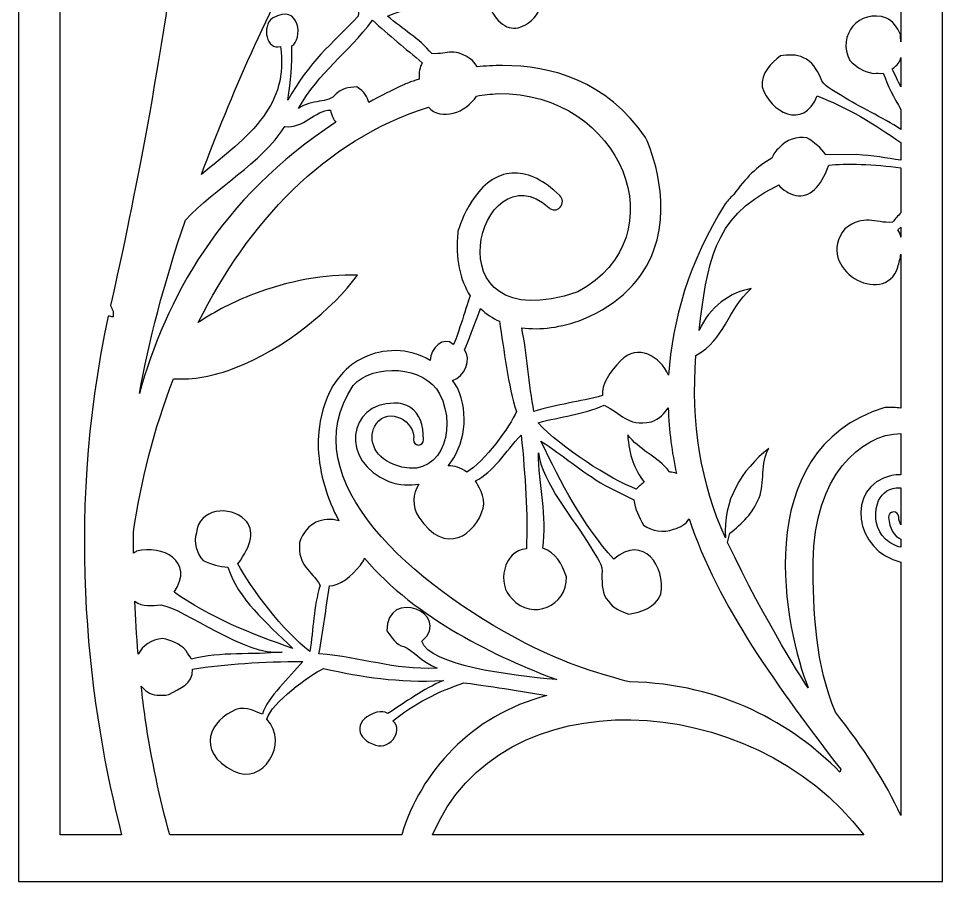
# Model space of a CAD drawing. Header units: centimetres. Extents: x -14.9 to -8.7, y -9 to 9.
# Drawn here: x -14.86 to -8.7, y -9 to -3.24 of the extents above; entities that cross this region are included whole.
import ezdxf

# ---------------------------------------------------------------- set-up
doc = ezdxf.new("R2010")
doc.units = ezdxf.units.CM
doc.header["$MEASUREMENT"] = 0
doc.layers.add('layer 1', color=7, linetype='Continuous')

msp = doc.modelspace()

# ---------------------------------------------------------------- linework, layer by layer
at = {"layer": 'layer 1', "color": 250}
for points, knots in [([(-14.86234, 9.00077), (-14.86234, 9.00077), (-8.70229, 9.00077), (-8.70229, 9.00077), (-8.70229, 9.00077), (-8.70229, 9.00077), (-8.70229, -9.00019), (-8.70229, -9.00019), (-8.70229, -9.00019), (-8.70229, -9.00019), (-14.86234, -9.00019), (-14.86234, -9.00019), (-14.86234, -9.00019), (-14.86234, -9.00019), (-14.86234, 9.00077), (-14.86234, 9.00077)], [0, 0, 0, 0, 0.2, 0.2, 0.2, 0.2, 0.4, 0.4, 0.4, 0.4, 0.6, 0.6, 0.6, 0.6, 1, 1, 1, 1]), ([(-14.58512, 0.37805), (-14.58512, 0.37805), (-14.58512, -0.13566), (-14.58512, -0.13566), (-14.58512, -0.13566), (-14.55514, -0.17121), (-14.52983, -0.21082), (-14.50922, -0.25442), (-14.50922, -0.25442), (-14.37147, -0.53812), (-14.49065, -0.88523), (-14.49599, -0.89716), (-14.49599, -0.89716), (-14.51921, -0.97713), (-14.5493, -1.04769), (-14.58512, -1.1095), (-14.58512, -1.1095), (-14.58512, -1.1095), (-14.58512, -8.68841), (-14.58512, -8.68841), (-14.58512, -8.68841), (-14.58512, -8.68841), (-14.17469, -8.68841), (-14.17469, -8.68841), (-14.17469, -8.68841), (-14.38161, -7.88279), (-14.56664, -6.62771), (-14.26362, -5.22921), (-14.26362, -5.22921), (-14.25281, -5.23121), (-14.24204, -5.23309), (-14.23098, -5.23468), (-14.23098, -5.23468), (-14.23098, -5.23468), (-14.23098, -5.19757), (-14.23098, -5.19757), (-14.23098, -5.19757), (-14.23699, -5.18479), (-14.24263, -5.1721), (-14.2481, -5.15933), (-14.2481, -5.15933), (-14.1414, -4.67717), (-13.93439, -3.71588), (-13.798, -2.63536), (-13.798, -2.63536), (-13.88423, -2.5849), (-13.96129, -2.50892), (-14.02798, -2.41889), (-14.02798, -2.41889), (-14.1987, -2.1884), (-14.30144, -1.86554), (-14.31589, -1.64449), (-14.31589, -1.64449), (-14.16764, -1.73177), (-14.01877, -1.86857), (-13.89858, -2.03083), (-13.89858, -2.03083), (-13.8438, -2.1048), (-13.79496, -2.18403), (-13.75483, -2.2662), (-13.75483, -2.2662), (-13.72041, -1.94534), (-13.6936, -1.6178), (-13.6786, -1.29244), (-13.6786, -1.29244), (-13.64534, -0.57081), (-14.06969, 0.04903), (-14.58512, 0.37805)], [0, 0, 0, 0, 0.0555556, 0.0555556, 0.0555556, 0.0555556, 0.1111111, 0.1111111, 0.1111111, 0.1111111, 0.1666667, 0.1666667, 0.1666667, 0.1666667, 0.2222222, 0.2222222, 0.2222222, 0.2222222, 0.2777778, 0.2777778, 0.2777778, 0.2777778, 0.3333333, 0.3333333, 0.3333333, 0.3333333, 0.3888889, 0.3888889, 0.3888889, 0.3888889, 0.4444444, 0.4444444, 0.4444444, 0.4444444, 0.5, 0.5, 0.5, 0.5, 0.5555556, 0.5555556, 0.5555556, 0.5555556, 0.6111111, 0.6111111, 0.6111111, 0.6111111, 0.6666667, 0.6666667, 0.6666667, 0.6666667, 0.7222222, 0.7222222, 0.7222222, 0.7222222, 0.7777778, 0.7777778, 0.7777778, 0.7777778, 0.8333333, 0.8333333, 0.8333333, 0.8333333, 0.8888889, 0.8888889, 0.8888889, 0.8888889, 1, 1, 1, 1]), ([(-10.52793, -5.62374), (-10.50509, -5.25619), (-10.39241, -4.86807), (-10.15108, -4.4819), (-10.15108, -4.4819), (-10.14346, -4.46916), (-10.11882, -4.44114), (-10.09419, -4.41899), (-10.09419, -4.41899), (-10.01756, -4.31232), (-9.93711, -4.22809), (-9.84006, -4.17742), (-9.84006, -4.17742), (-9.83124, -4.15099), (-9.81445, -4.12622), (-9.788, -4.10542), (-9.788, -4.10542), (-9.74448, -4.05228), (-9.67141, -4.0294), (-9.60641, -4.0408), (-9.60641, -4.0408), (-9.55512, -4.07173), (-9.51316, -4.1075), (-9.4795, -4.15464), (-9.4795, -4.15464), (-9.4795, -4.15464), (-9.27461, -4.1529), (-9.27461, -4.1529), (-9.27461, -4.1529), (-9.16859, -4.15944), (-9.07368, -4.17525), (-8.97951, -4.19053), (-8.97951, -4.19053), (-8.97951, -4.19053), (-8.97951, -4.07295), (-8.97951, -4.07295), (-8.97951, -4.07295), (-9.15488, -3.94898), (-9.33923, -3.83671), (-9.53734, -3.76093), (-9.53734, -3.76093), (-9.63221, -3.99385), (-9.85158, -3.86827), (-9.90418, -3.70128), (-9.90418, -3.70128), (-9.91259, -3.60579), (-9.8453, -3.54201), (-9.78221, -3.49433), (-9.78221, -3.49433), (-9.73461, -3.48995), (-9.67626, -3.47967), (-9.62889, -3.5079), (-9.62889, -3.5079), (-9.5703, -3.52776), (-9.54346, -3.58597), (-9.51495, -3.63936), (-9.51495, -3.63936), (-9.49588, -3.69931), (-9.43907, -3.71951), (-9.36967, -3.76329), (-9.36967, -3.76329), (-9.25784, -3.83383), (-9.10456, -3.90332), (-8.97951, -3.98527), (-8.97951, -3.98527), (-8.97951, -3.98527), (-8.97951, -3.85201), (-8.97951, -3.85201), (-8.97951, -3.85201), (-9.02622, -3.77474), (-9.06874, -3.69549), (-9.09695, -3.60953), (-9.09695, -3.60953), (-9.12817, -3.61431), (-9.13326, -3.60651), (-9.16404, -3.61143), (-9.16404, -3.61143), (-9.2374, -3.60062), (-9.27552, -3.56536), (-9.32008, -3.52484), (-9.32008, -3.52484), (-9.40974, -3.35849), (-9.25591, -3.17621), (-9.07674, -3.24235), (-9.07674, -3.24235), (-9.03495, -3.26125), (-9.0041, -3.30361), (-8.98245, -3.35208), (-8.98245, -3.35208), (-8.98229, -3.36912), (-8.98098, -3.38561), (-8.97951, -3.40153), (-8.97951, -3.40153), (-8.97951, -3.40153), (-8.97951, -3.06437), (-8.97951, -3.06437), (-8.97951, -3.06437), (-9.49358, -3.06812), (-10.02391, -3.10009), (-10.54902, -2.95942), (-10.54902, -2.95942), (-10.64328, -3.14559), (-11.14939, -3.01422), (-11.29633, -2.93191), (-11.29633, -2.93191), (-11.19109, -2.92657), (-11.09403, -2.85313), (-10.98515, -2.84478), (-10.98515, -2.84478), (-10.94074, -2.84174), (-10.89796, -2.84551), (-10.85526, -2.84925), (-10.85526, -2.84925), (-10.98593, -2.82317), (-11.15938, -2.73548), (-11.33509, -2.60902), (-11.33509, -2.60902), (-11.33515, -2.61063), (-11.33522, -2.61226), (-11.33532, -2.61389), (-11.33532, -2.61389), (-11.38105, -2.77374), (-11.62184, -2.94311), (-11.71778, -2.72439), (-11.71778, -2.72439), (-11.9747, -2.83057), (-12.12469, -2.9441), (-12.34191, -3.11937), (-12.34191, -3.11937), (-12.18536, -3.0994), (-12.09111, -3.07351), (-11.9216, -3.05851), (-11.9216, -3.05851), (-11.9216, -3.05851), (-11.72706, -3.055), (-11.72706, -3.055), (-11.72706, -3.055), (-11.69628, -3.0094), (-11.65735, -2.97437), (-11.60945, -2.94373), (-11.60945, -2.94373), (-11.54802, -2.93126), (-11.47808, -2.95114), (-11.43542, -3.00048), (-11.43542, -3.00048), (-11.31237, -3.09212), (-11.39714, -3.27611), (-11.53045, -3.30647), (-11.53045, -3.30647), (-11.61561, -3.32576), (-11.68994, -3.25821), (-11.74337, -3.1204), (-11.74337, -3.1204), (-11.90892, -3.10692), (-12.21258, -3.1524), (-12.40187, -3.22855), (-12.40187, -3.22855), (-12.29321, -3.32332), (-12.19866, -3.37229), (-12.10637, -3.4795), (-12.10637, -3.4795), (-11.99015, -3.48432), (-11.96083, -3.43379), (-11.83513, -3.52522), (-11.83513, -3.52522), (-11.82319, -3.53938), (-11.81348, -3.55357), (-11.80562, -3.56773), (-11.80562, -3.56773), (-11.7512, -3.56208), (-11.69405, -3.5587), (-11.63515, -3.5587), (-11.63515, -3.5587), (-11.31404, -3.5587), (-10.94148, -3.65908), (-10.68189, -4.03929), (-10.68189, -4.03929), (-10.67401, -4.05528), (-10.4977, -4.43156), (-10.62626, -4.78806), (-10.62626, -4.78806), (-10.70047, -4.99221), (-10.85691, -5.14727), (-11.09804, -5.25062), (-11.09804, -5.25062), (-11.24387, -5.30657), (-11.38456, -5.32492), (-11.50774, -5.30713), (-11.50774, -5.30713), (-11.47228, -5.4717), (-11.45947, -5.69093), (-11.42618, -5.8654), (-11.42618, -5.8654), (-11.26921, -5.81701), (-11.1252, -5.8015), (-10.96915, -5.75973), (-10.96915, -5.75973), (-10.97795, -5.68846), (-10.91733, -5.59629), (-10.84846, -5.52712), (-10.84846, -5.52712), (-10.73282, -5.41112), (-10.58629, -5.49708), (-10.52793, -5.62374)], [0, 0, 0, 0, 0.0192308, 0.0192308, 0.0192308, 0.0192308, 0.0384615, 0.0384615, 0.0384615, 0.0384615, 0.0576923, 0.0576923, 0.0576923, 0.0576923, 0.0769231, 0.0769231, 0.0769231, 0.0769231, 0.0961538, 0.0961538, 0.0961538, 0.0961538, 0.1153846, 0.1153846, 0.1153846, 0.1153846, 0.1346154, 0.1346154, 0.1346154, 0.1346154, 0.1538462, 0.1538462, 0.1538462, 0.1538462, 0.1730769, 0.1730769, 0.1730769, 0.1730769, 0.1923077, 0.1923077, 0.1923077, 0.1923077, 0.2115385, 0.2115385, 0.2115385, 0.2115385, 0.2307692, 0.2307692, 0.2307692, 0.2307692, 0.25, 0.25, 0.25, 0.25, 0.2692308, 0.2692308, 0.2692308, 0.2692308, 0.2884615, 0.2884615, 0.2884615, 0.2884615, 0.3076923, 0.3076923, 0.3076923, 0.3076923, 0.3269231, 0.3269231, 0.3269231, 0.3269231, 0.3461538, 0.3461538, 0.3461538, 0.3461538, 0.3653846, 0.3653846, 0.3653846, 0.3653846, 0.3846154, 0.3846154, 0.3846154, 0.3846154, 0.4038462, 0.4038462, 0.4038462, 0.4038462, 0.4230769, 0.4230769, 0.4230769, 0.4230769, 0.4423077, 0.4423077, 0.4423077, 0.4423077, 0.4615385, 0.4615385, 0.4615385, 0.4615385, 0.4807692, 0.4807692, 0.4807692, 0.4807692, 0.5, 0.5, 0.5, 0.5, 0.5192308, 0.5192308, 0.5192308, 0.5192308, 0.5384615, 0.5384615, 0.5384615, 0.5384615, 0.5576923, 0.5576923, 0.5576923, 0.5576923, 0.5769231, 0.5769231, 0.5769231, 0.5769231, 0.5961538, 0.5961538, 0.5961538, 0.5961538, 0.6153846, 0.6153846, 0.6153846, 0.6153846, 0.6346154, 0.6346154, 0.6346154, 0.6346154, 0.6538462, 0.6538462, 0.6538462, 0.6538462, 0.6730769, 0.6730769, 0.6730769, 0.6730769, 0.6923077, 0.6923077, 0.6923077, 0.6923077, 0.7115385, 0.7115385, 0.7115385, 0.7115385, 0.7307692, 0.7307692, 0.7307692, 0.7307692, 0.75, 0.75, 0.75, 0.75, 0.7692308, 0.7692308, 0.7692308, 0.7692308, 0.7884615, 0.7884615, 0.7884615, 0.7884615, 0.8076923, 0.8076923, 0.8076923, 0.8076923, 0.8269231, 0.8269231, 0.8269231, 0.8269231, 0.8461538, 0.8461538, 0.8461538, 0.8461538, 0.8653846, 0.8653846, 0.8653846, 0.8653846, 0.8846154, 0.8846154, 0.8846154, 0.8846154, 0.9038462, 0.9038462, 0.9038462, 0.9038462, 0.9230769, 0.9230769, 0.9230769, 0.9230769, 0.9423077, 0.9423077, 0.9423077, 0.9423077, 0.9615385, 0.9615385, 0.9615385, 0.9615385, 1, 1, 1, 1]), ([(-12.90169, -2.6513), (-13.19641, -3.19512), (-13.4469, -3.75629), (-13.64226, -4.28494), (-13.64226, -4.28494), (-13.49421, -4.16205), (-13.33531, -4.04538), (-13.22963, -3.89829), (-13.22963, -3.89829), (-13.13916, -3.77238), (-13.08765, -3.62916), (-13.11551, -3.43082), (-13.11551, -3.43082), (-13.20914, -3.4596), (-13.24329, -3.29788), (-13.16964, -3.24314), (-13.16964, -3.24314), (-12.98089, -3.13239), (-12.96583, -3.3943), (-13.0406, -3.42703), (-13.0406, -3.42703), (-13.03724, -3.56406), (-13.04512, -3.65302), (-13.06669, -3.78912), (-13.06669, -3.78912), (-12.92052, -3.5287), (-12.77996, -3.42011), (-12.59774, -3.2302), (-12.59774, -3.2302), (-12.58893, -3.1352), (-12.60838, -2.83412), (-12.68189, -2.75462), (-12.68189, -2.75462), (-12.77885, -2.77393), (-12.85961, -2.72252), (-12.90169, -2.6513)], [0, 0, 0, 0, 0.1, 0.1, 0.1, 0.1, 0.2, 0.2, 0.2, 0.2, 0.3, 0.3, 0.3, 0.3, 0.4, 0.4, 0.4, 0.4, 0.5, 0.5, 0.5, 0.5, 0.6, 0.6, 0.6, 0.6, 0.7, 0.7, 0.7, 0.7, 0.8, 0.8, 0.8, 0.8, 1, 1, 1, 1]), ([(-12.52783, -3.80582), (-12.45189, -3.76368), (-12.3725, -3.72306), (-12.28942, -3.68413), (-12.28942, -3.68413), (-12.28749, -3.68343), (-12.25157, -3.66834), (-12.19079, -3.64888), (-12.19079, -3.64888), (-12.19345, -3.60678), (-12.18805, -3.56826), (-12.17049, -3.54085), (-12.17049, -3.54085), (-12.28147, -3.44573), (-12.39323, -3.35707), (-12.50239, -3.25621), (-12.50239, -3.25621), (-12.67186, -3.48598), (-12.85471, -3.59385), (-12.9965, -3.84574), (-12.9965, -3.84574), (-12.90666, -3.7794), (-12.79935, -3.81558), (-12.74391, -3.74774), (-12.74391, -3.74774), (-12.71304, -3.71462), (-12.66003, -3.70329), (-12.60769, -3.70105), (-12.60769, -3.70105), (-12.55623, -3.73252), (-12.53269, -3.76957), (-12.52783, -3.80582)], [0, 0, 0, 0, 0.1111111, 0.1111111, 0.1111111, 0.1111111, 0.2222222, 0.2222222, 0.2222222, 0.2222222, 0.3333333, 0.3333333, 0.3333333, 0.3333333, 0.4444444, 0.4444444, 0.4444444, 0.4444444, 0.5555556, 0.5555556, 0.5555556, 0.5555556, 0.6666667, 0.6666667, 0.6666667, 0.6666667, 0.7777778, 0.7777778, 0.7777778, 0.7777778, 1, 1, 1, 1]), ([(-8.97951, -3.70123), (-8.97951, -3.70123), (-8.97951, -3.50607), (-8.97951, -3.50607), (-8.97951, -3.50607), (-8.98646, -3.53338), (-9.00282, -3.55801), (-9.03747, -3.57972), (-9.03747, -3.57972), (-9.01948, -3.61962), (-9.00011, -3.66015), (-8.97951, -3.70123)], [0, 0, 0, 0, 0.25, 0.25, 0.25, 0.25, 0.5, 0.5, 0.5, 0.5, 1, 1, 1, 1]), ([(-12.72682, -6.5938), (-12.80451, -6.44832), (-12.85426, -6.28789), (-12.86433, -6.11146), (-12.86433, -6.11146), (-12.86598, -6.09957), (-12.87623, -5.80453), (-12.71215, -5.6209), (-12.71215, -5.6209), (-12.62785, -5.52611), (-12.50545, -5.4595), (-12.34739, -5.4595), (-12.34739, -5.4595), (-12.2705, -5.4595), (-12.18974, -5.48391), (-12.11825, -5.52536), (-12.11825, -5.52536), (-12.11425, -5.44324), (-12.02836, -5.3581), (-11.96353, -5.41792), (-11.96353, -5.41792), (-11.94095, -5.38394), (-11.88407, -5.18757), (-11.85172, -5.09353), (-11.85172, -5.09353), (-11.91812, -4.98862), (-11.95022, -4.84699), (-11.93425, -4.6701), (-11.93425, -4.6701), (-11.93162, -4.65691), (-11.84276, -4.34816), (-11.62809, -4.28589), (-11.62809, -4.28589), (-11.60381, -4.27901), (-11.57922, -4.27554), (-11.55404, -4.27554), (-11.55404, -4.27554), (-11.45884, -4.27554), (-11.35833, -4.32529), (-11.25436, -4.42497), (-11.25436, -4.42497), (-11.23194, -4.44622), (-11.23065, -4.48061), (-11.25048, -4.50318), (-11.25048, -4.50318), (-11.26099, -4.51513), (-11.27535, -4.52113), (-11.28958, -4.52113), (-11.28958, -4.52113), (-11.3021, -4.52113), (-11.31476, -4.51642), (-11.32469, -4.50719), (-11.32469, -4.50719), (-11.78955, -4.0895), (-12.14625, -5.41106), (-11.13386, -5.06872), (-11.13386, -5.06872), (-10.44949, -4.69786), (-10.84109, -3.7333), (-11.66721, -3.74536), (-11.66721, -3.74536), (-11.71535, -3.74949), (-11.7627, -3.75517), (-11.80935, -3.76222), (-11.80935, -3.76222), (-11.87733, -3.87385), (-12.04622, -3.93135), (-12.12992, -3.83609), (-12.12992, -3.83609), (-12.82894, -4.05556), (-13.33435, -4.61548), (-13.6635, -5.27219), (-13.6635, -5.27219), (-13.55037, -5.1961), (-13.42541, -5.13285), (-13.29647, -5.08345), (-13.29647, -5.08345), (-13.06269, -4.99389), (-12.81587, -4.95004), (-12.60272, -4.95757), (-12.60272, -4.95757), (-12.76512, -5.17906), (-13.08767, -5.44817), (-13.41976, -5.5754), (-13.41976, -5.5754), (-13.55807, -5.62839), (-13.69807, -5.65683), (-13.82898, -5.64711), (-13.82898, -5.64711), (-13.95936, -5.98485), (-14.04765, -6.33512), (-14.09579, -6.66865), (-14.09579, -6.66865), (-14.09601, -6.706), (-14.09598, -6.75425), (-14.09532, -6.81134), (-14.09532, -6.81134), (-14.08891, -6.80665), (-14.08203, -6.80229), (-14.07459, -6.79827), (-14.07459, -6.79827), (-13.90729, -6.75067), (-13.68321, -6.86406), (-13.82462, -7.07007), (-13.82462, -7.07007), (-13.58842, -7.23976), (-13.30885, -7.34973), (-13.03319, -7.44601), (-13.03319, -7.44601), (-13.21589, -7.26812), (-13.39576, -7.12035), (-13.46635, -6.90289), (-13.46635, -6.90289), (-13.52385, -6.90072), (-13.57647, -6.88546), (-13.63015, -6.85981), (-13.63015, -6.85981), (-13.67514, -6.81209), (-13.69608, -6.73897), (-13.67577, -6.67383), (-13.67577, -6.67383), (-13.66227, -6.51389), (-13.45197, -6.48766), (-13.3514, -6.58936), (-13.3514, -6.58936), (-13.28724, -6.65439), (-13.30624, -6.75773), (-13.39922, -6.88129), (-13.39922, -6.88129), (-13.3198, -7.03585), (-13.09164, -7.33951), (-12.91948, -7.46569), (-12.91948, -7.46569), (-12.89523, -7.31681), (-12.89584, -7.16654), (-12.85152, -7.02534), (-12.85152, -7.02534), (-12.91139, -6.91941), (-13.00066, -6.90155), (-12.98881, -6.73936), (-12.98881, -6.73936), (-12.94354, -6.60022), (-12.82857, -6.56781), (-12.72682, -6.5938)], [0, 0, 0, 0, 0.027027, 0.027027, 0.027027, 0.027027, 0.0540541, 0.0540541, 0.0540541, 0.0540541, 0.0810811, 0.0810811, 0.0810811, 0.0810811, 0.1081081, 0.1081081, 0.1081081, 0.1081081, 0.1351351, 0.1351351, 0.1351351, 0.1351351, 0.1621622, 0.1621622, 0.1621622, 0.1621622, 0.1891892, 0.1891892, 0.1891892, 0.1891892, 0.2162162, 0.2162162, 0.2162162, 0.2162162, 0.2432432, 0.2432432, 0.2432432, 0.2432432, 0.2702703, 0.2702703, 0.2702703, 0.2702703, 0.2972973, 0.2972973, 0.2972973, 0.2972973, 0.3243243, 0.3243243, 0.3243243, 0.3243243, 0.3513514, 0.3513514, 0.3513514, 0.3513514, 0.3783784, 0.3783784, 0.3783784, 0.3783784, 0.4054054, 0.4054054, 0.4054054, 0.4054054, 0.4324324, 0.4324324, 0.4324324, 0.4324324, 0.4594595, 0.4594595, 0.4594595, 0.4594595, 0.4864865, 0.4864865, 0.4864865, 0.4864865, 0.5135135, 0.5135135, 0.5135135, 0.5135135, 0.5405405, 0.5405405, 0.5405405, 0.5405405, 0.5675676, 0.5675676, 0.5675676, 0.5675676, 0.5945946, 0.5945946, 0.5945946, 0.5945946, 0.6216216, 0.6216216, 0.6216216, 0.6216216, 0.6486486, 0.6486486, 0.6486486, 0.6486486, 0.6756757, 0.6756757, 0.6756757, 0.6756757, 0.7027027, 0.7027027, 0.7027027, 0.7027027, 0.7297297, 0.7297297, 0.7297297, 0.7297297, 0.7567568, 0.7567568, 0.7567568, 0.7567568, 0.7837838, 0.7837838, 0.7837838, 0.7837838, 0.8108108, 0.8108108, 0.8108108, 0.8108108, 0.8378378, 0.8378378, 0.8378378, 0.8378378, 0.8648649, 0.8648649, 0.8648649, 0.8648649, 0.8918919, 0.8918919, 0.8918919, 0.8918919, 0.9189189, 0.9189189, 0.9189189, 0.9189189, 0.9459459, 0.9459459, 0.9459459, 0.9459459, 1, 1, 1, 1]), ([(-13.74973, -4.58894), (-13.89276, -5.01274), (-13.99693, -5.4079), (-14.05596, -5.74632), (-14.05596, -5.74632), (-13.88279, -5.1208), (-13.52321, -4.44286), (-12.74586, -3.93691), (-12.74586, -3.93691), (-12.76264, -3.91925), (-12.77561, -3.89284), (-12.78208, -3.85576), (-12.78208, -3.85576), (-12.88381, -3.85499), (-12.96214, -3.98233), (-13.08582, -3.9653), (-13.08582, -3.9653), (-13.24584, -4.21204), (-13.5454, -4.3725), (-13.74973, -4.58894)], [0, 0, 0, 0, 0.1666667, 0.1666667, 0.1666667, 0.1666667, 0.3333333, 0.3333333, 0.3333333, 0.3333333, 0.5, 0.5, 0.5, 0.5, 0.6666667, 0.6666667, 0.6666667, 0.6666667, 1, 1, 1, 1]), ([(-9.79567, -4.35496), (-9.80157, -4.35865), (-9.80759, -4.36217), (-9.81373, -4.36545), (-9.81373, -4.36545), (-10.2416, -4.57483), (-10.26789, -4.89049), (-10.32563, -5.32545), (-10.32563, -5.32545), (-10.25765, -5.17079), (-10.11363, -5.06625), (-9.97685, -5.04668), (-9.97685, -5.04668), (-10.14083, -5.18862), (-10.14883, -5.38587), (-10.34603, -5.49213), (-10.34603, -5.49213), (-10.38164, -5.94133), (-10.31136, -6.35366), (-10.14969, -6.70772), (-10.14969, -6.70772), (-10.16832, -6.46118), (-10.04344, -6.25718), (-9.86064, -6.11181), (-9.86064, -6.11181), (-9.92012, -6.21042), (-9.88361, -6.33881), (-9.9253, -6.44247), (-9.9253, -6.44247), (-9.96347, -6.53941), (-10.04003, -6.61587), (-10.12072, -6.67795), (-10.12072, -6.67795), (-10.12072, -6.67795), (-10.13521, -6.73918), (-10.13521, -6.73918), (-10.13521, -6.73918), (-9.88361, -7.27292), (-9.60462, -7.69995), (-9.5978, -7.70854), (-9.5978, -7.70854), (-9.7464, -7.33948), (-10.0123, -6.12562), (-9.08767, -5.83839), (-9.08767, -5.83839), (-9.04982, -5.83773), (-9.01378, -5.83943), (-8.97951, -5.84326), (-8.97951, -5.84326), (-8.97951, -5.84326), (-8.97951, -4.81558), (-8.97951, -4.81558), (-8.97951, -4.81558), (-8.98402, -4.84507), (-8.99134, -4.87502), (-9.0004, -4.90334), (-9.0004, -4.90334), (-9.08844, -5.17799), (-9.56581, -4.91363), (-9.35257, -4.64659), (-9.35257, -4.64659), (-9.2228, -4.54683), (-9.15836, -4.61198), (-9.03617, -4.60367), (-9.03617, -4.60367), (-9.01834, -4.58181), (-8.99934, -4.56111), (-8.97951, -4.54125), (-8.97951, -4.54125), (-8.97951, -4.54125), (-8.97951, -4.24051), (-8.97951, -4.24051), (-8.97951, -4.24051), (-9.1575, -4.21622), (-9.35053, -4.21113), (-9.46049, -4.22302), (-9.46049, -4.22302), (-9.51287, -4.36959), (-9.58923, -4.44277), (-9.6794, -4.42484), (-9.6794, -4.42484), (-9.72502, -4.41573), (-9.76572, -4.38955), (-9.79567, -4.35496)], [0, 0, 0, 0, 0.0454545, 0.0454545, 0.0454545, 0.0454545, 0.0909091, 0.0909091, 0.0909091, 0.0909091, 0.1363636, 0.1363636, 0.1363636, 0.1363636, 0.1818182, 0.1818182, 0.1818182, 0.1818182, 0.2272727, 0.2272727, 0.2272727, 0.2272727, 0.2727273, 0.2727273, 0.2727273, 0.2727273, 0.3181818, 0.3181818, 0.3181818, 0.3181818, 0.3636364, 0.3636364, 0.3636364, 0.3636364, 0.4090909, 0.4090909, 0.4090909, 0.4090909, 0.4545455, 0.4545455, 0.4545455, 0.4545455, 0.5, 0.5, 0.5, 0.5, 0.5454545, 0.5454545, 0.5454545, 0.5454545, 0.5909091, 0.5909091, 0.5909091, 0.5909091, 0.6363636, 0.6363636, 0.6363636, 0.6363636, 0.6818182, 0.6818182, 0.6818182, 0.6818182, 0.7272727, 0.7272727, 0.7272727, 0.7272727, 0.7727273, 0.7727273, 0.7727273, 0.7727273, 0.8181818, 0.8181818, 0.8181818, 0.8181818, 0.8636364, 0.8636364, 0.8636364, 0.8636364, 0.9090909, 0.9090909, 0.9090909, 0.9090909, 1, 1, 1, 1]), ([(-8.97951, -4.70232), (-8.97951, -4.70232), (-8.97951, -4.63598), (-8.97951, -4.63598), (-8.97951, -4.63598), (-8.97951, -4.63598), (-8.99913, -4.65366), (-8.99913, -4.65366), (-8.99913, -4.65366), (-8.98982, -4.66737), (-8.98344, -4.68389), (-8.97951, -4.70232)], [0, 0, 0, 0, 0.25, 0.25, 0.25, 0.25, 0.5, 0.5, 0.5, 0.5, 1, 1, 1, 1]), ([(-11.96788, -5.65831), (-11.95613, -5.67435), (-11.9456, -5.69107), (-11.93653, -5.70834), (-11.93653, -5.70834), (-11.85568, -5.88191), (-11.88757, -6.09528), (-11.99743, -6.22843), (-11.99743, -6.22843), (-11.95613, -6.22766), (-11.91359, -6.24001), (-11.87385, -6.26981), (-11.87385, -6.26981), (-11.76261, -6.20626), (-11.57995, -5.96408), (-11.54336, -5.86522), (-11.54336, -5.86522), (-11.59675, -5.70286), (-11.62718, -5.44825), (-11.6557, -5.26436), (-11.6557, -5.26436), (-11.7024, -5.24295), (-11.74467, -5.21466), (-11.78144, -5.17958), (-11.78144, -5.17958), (-11.81786, -5.27286), (-11.87017, -5.41684), (-11.88902, -5.45383), (-11.88902, -5.45383), (-11.8397, -5.51438), (-11.88882, -5.6385), (-11.96788, -5.65831)], [0, 0, 0, 0, 0.1111111, 0.1111111, 0.1111111, 0.1111111, 0.2222222, 0.2222222, 0.2222222, 0.2222222, 0.3333333, 0.3333333, 0.3333333, 0.3333333, 0.4444444, 0.4444444, 0.4444444, 0.4444444, 0.5555556, 0.5555556, 0.5555556, 0.5555556, 0.6666667, 0.6666667, 0.6666667, 0.6666667, 0.7777778, 0.7777778, 0.7777778, 0.7777778, 1, 1, 1, 1]), ([(-12.19385, -6.34933), (-12.25335, -6.36116), (-12.3201, -6.35723), (-12.39274, -6.33263), (-12.39274, -6.33263), (-12.72297, -6.1993), (-12.66707, -5.80942), (-12.35679, -5.80942), (-12.35679, -5.80942), (-12.32035, -5.80942), (-12.28089, -5.81716), (-12.24639, -5.84104), (-12.24639, -5.84104), (-12.19033, -5.88016), (-12.16219, -5.95153), (-12.16219, -6.05439), (-12.16219, -6.05439), (-12.16219, -6.07393), (-12.17667, -6.08924), (-12.19538, -6.08924), (-12.19538, -6.08924), (-12.21412, -6.08924), (-12.2285, -6.07393), (-12.2285, -6.05439), (-12.2285, -6.05439), (-12.21187, -5.93126), (-12.3952, -5.83074), (-12.47624, -5.94649), (-12.47624, -5.94649), (-12.53859, -6.03557), (-12.50045, -6.16436), (-12.36009, -6.21908), (-12.36009, -6.21908), (-12.06013, -6.3432), (-11.92694, -5.99921), (-12.05502, -5.74753), (-12.05502, -5.74753), (-12.15232, -5.56112), (-12.49688, -5.54169), (-12.63176, -5.69185), (-12.63176, -5.69185), (-13.05119, -6.3293), (-12.21884, -7.02552), (-11.4845, -7.41013), (-11.4845, -7.41013), (-11.21889, -7.54919), (-10.94312, -7.63104), (-10.78915, -7.66836), (-10.78915, -7.66836), (-10.16527, -7.6829), (-9.70612, -7.94748), (-9.38635, -8.27081), (-9.38635, -8.27081), (-9.38635, -8.27081), (-9.38115, -8.25181), (-9.38115, -8.25181), (-9.38115, -8.25181), (-9.788, -7.72157), (-10.20377, -7.15893), (-10.39074, -6.58162), (-10.39074, -6.58162), (-10.41262, -6.6149), (-10.44695, -6.64006), (-10.49473, -6.64941), (-10.49473, -6.64941), (-10.5608, -6.67822), (-10.64001, -6.66461), (-10.69527, -6.62284), (-10.69527, -6.62284), (-10.72838, -6.56941), (-10.75043, -6.51591), (-10.75933, -6.45577), (-10.75933, -6.45577), (-10.75933, -6.45577), (-10.95153, -6.35932), (-10.95153, -6.35932), (-10.95153, -6.35932), (-11.1133, -6.2634), (-11.23293, -6.15792), (-11.3794, -6.06322), (-11.3794, -6.06322), (-11.24666, -6.34166), (-11.09907, -6.62263), (-10.89375, -6.85119), (-10.89375, -6.85119), (-10.69366, -6.67905), (-10.54885, -6.90135), (-10.57965, -7.0825), (-10.57965, -7.0825), (-10.61751, -7.17572), (-10.71089, -7.20308), (-10.79264, -7.21742), (-10.79264, -7.21742), (-10.8392, -7.19873), (-10.89863, -7.18041), (-10.92935, -7.13137), (-10.92935, -7.13137), (-10.97456, -7.08476), (-10.97177, -7.01754), (-10.97286, -6.95403), (-10.97286, -6.95403), (-10.96197, -6.88891), (-11.00536, -6.84283), (-11.04923, -6.76873), (-11.04923, -6.76873), (-11.16147, -6.57915), (-11.37252, -6.342), (-11.39619, -6.14037), (-11.39619, -6.14037), (-11.39555, -6.35387), (-11.33434, -6.56446), (-11.36783, -6.77695), (-11.36783, -6.77695), (-11.27505, -6.80788), (-11.24295, -6.87914), (-11.20968, -6.96773), (-11.20968, -6.96773), (-11.20556, -7.16601), (-11.4365, -7.26264), (-11.57219, -7.1151), (-11.57219, -7.1151), (-11.6763, -7.01899), (-11.63012, -6.79234), (-11.47655, -6.78119), (-11.47655, -6.78119), (-11.46489, -6.54832), (-11.48341, -6.30278), (-11.51107, -6.02381), (-11.51107, -6.02381), (-11.61863, -6.1318), (-11.69611, -6.27438), (-11.81646, -6.32724), (-11.81646, -6.32724), (-11.80398, -6.35431), (-11.743, -6.43435), (-11.76396, -6.50934), (-11.76396, -6.50934), (-11.8136, -6.68679), (-12.01964, -6.83677), (-12.19391, -6.57027), (-12.19391, -6.57027), (-12.24217, -6.49806), (-12.23354, -6.41532), (-12.19385, -6.34933)], [0, 0, 0, 0, 0.027027, 0.027027, 0.027027, 0.027027, 0.0540541, 0.0540541, 0.0540541, 0.0540541, 0.0810811, 0.0810811, 0.0810811, 0.0810811, 0.1081081, 0.1081081, 0.1081081, 0.1081081, 0.1351351, 0.1351351, 0.1351351, 0.1351351, 0.1621622, 0.1621622, 0.1621622, 0.1621622, 0.1891892, 0.1891892, 0.1891892, 0.1891892, 0.2162162, 0.2162162, 0.2162162, 0.2162162, 0.2432432, 0.2432432, 0.2432432, 0.2432432, 0.2702703, 0.2702703, 0.2702703, 0.2702703, 0.2972973, 0.2972973, 0.2972973, 0.2972973, 0.3243243, 0.3243243, 0.3243243, 0.3243243, 0.3513514, 0.3513514, 0.3513514, 0.3513514, 0.3783784, 0.3783784, 0.3783784, 0.3783784, 0.4054054, 0.4054054, 0.4054054, 0.4054054, 0.4324324, 0.4324324, 0.4324324, 0.4324324, 0.4594595, 0.4594595, 0.4594595, 0.4594595, 0.4864865, 0.4864865, 0.4864865, 0.4864865, 0.5135135, 0.5135135, 0.5135135, 0.5135135, 0.5405405, 0.5405405, 0.5405405, 0.5405405, 0.5675676, 0.5675676, 0.5675676, 0.5675676, 0.5945946, 0.5945946, 0.5945946, 0.5945946, 0.6216216, 0.6216216, 0.6216216, 0.6216216, 0.6486486, 0.6486486, 0.6486486, 0.6486486, 0.6756757, 0.6756757, 0.6756757, 0.6756757, 0.7027027, 0.7027027, 0.7027027, 0.7027027, 0.7297297, 0.7297297, 0.7297297, 0.7297297, 0.7567568, 0.7567568, 0.7567568, 0.7567568, 0.7837838, 0.7837838, 0.7837838, 0.7837838, 0.8108108, 0.8108108, 0.8108108, 0.8108108, 0.8378378, 0.8378378, 0.8378378, 0.8378378, 0.8648649, 0.8648649, 0.8648649, 0.8648649, 0.8918919, 0.8918919, 0.8918919, 0.8918919, 0.9189189, 0.9189189, 0.9189189, 0.9189189, 0.9459459, 0.9459459, 0.9459459, 0.9459459, 1, 1, 1, 1]), ([(-10.6908, -6.33725), (-10.75376, -6.25561), (-10.79269, -6.15432), (-10.80117, -6.02127), (-10.80117, -6.02127), (-10.73063, -6.11904), (-10.59975, -6.16664), (-10.52404, -6.26604), (-10.52404, -6.26604), (-10.52404, -6.26604), (-10.52149, -6.26946), (-10.52149, -6.26946), (-10.52149, -6.26946), (-10.50543, -6.27023), (-10.49012, -6.27363), (-10.47567, -6.27973), (-10.47567, -6.27973), (-10.50677, -6.13943), (-10.52624, -5.99301), (-10.53113, -5.84214), (-10.53113, -5.84214), (-10.55336, -5.87898), (-10.58933, -5.91159), (-10.64241, -5.9355), (-10.64241, -5.9355), (-10.81136, -5.96657), (-10.84038, -5.87488), (-10.95848, -5.82415), (-10.95848, -5.82415), (-11.10167, -5.88691), (-11.24497, -5.89865), (-11.39852, -5.9412), (-11.39852, -5.9412), (-11.24627, -6.10752), (-10.91576, -6.31713), (-10.74434, -6.38279), (-10.74434, -6.38279), (-10.72618, -6.36574), (-10.7083, -6.35054), (-10.6908, -6.33725)], [0, 0, 0, 0, 0.0909091, 0.0909091, 0.0909091, 0.0909091, 0.1818182, 0.1818182, 0.1818182, 0.1818182, 0.2727273, 0.2727273, 0.2727273, 0.2727273, 0.3636364, 0.3636364, 0.3636364, 0.3636364, 0.4545455, 0.4545455, 0.4545455, 0.4545455, 0.5454545, 0.5454545, 0.5454545, 0.5454545, 0.6363636, 0.6363636, 0.6363636, 0.6363636, 0.7272727, 0.7272727, 0.7272727, 0.7272727, 0.8181818, 0.8181818, 0.8181818, 0.8181818, 1, 1, 1, 1]), ([(-8.97951, -8.56054), (-8.97951, -8.56054), (-8.97951, -6.86961), (-8.97951, -6.86961), (-8.97951, -6.86961), (-9.28621, -6.80539), (-9.36018, -6.36372), (-9.04154, -6.29348), (-9.04154, -6.29348), (-9.0213, -6.28902), (-9.00042, -6.28775), (-8.97951, -6.28925), (-8.97951, -6.28925), (-8.97951, -6.28925), (-8.97951, -6.01185), (-8.97951, -6.01185), (-8.97951, -6.01185), (-9.24738, -6.01764), (-9.56046, -6.29835), (-9.56508, -6.86607), (-9.56508, -6.86607), (-9.56674, -7.19673), (-9.54723, -7.55889), (-9.41652, -7.87095), (-9.41652, -7.87095), (-9.22732, -8.10682), (-9.08502, -8.33766), (-8.97951, -8.56054)], [0, 0, 0, 0, 0.125, 0.125, 0.125, 0.125, 0.25, 0.25, 0.25, 0.25, 0.375, 0.375, 0.375, 0.375, 0.5, 0.5, 0.5, 0.5, 0.625, 0.625, 0.625, 0.625, 0.75, 0.75, 0.75, 0.75, 1, 1, 1, 1]), ([(-8.97951, -6.7715), (-8.97951, -6.7715), (-8.97951, -6.71641), (-8.97951, -6.71641), (-8.97951, -6.71641), (-9.02352, -6.69618), (-9.05739, -6.64988), (-9.0614, -6.57207), (-9.0614, -6.57207), (-9.06231, -6.55253), (-9.04783, -6.53638), (-9.03003, -6.53555), (-9.03003, -6.53555), (-9.02949, -6.53548), (-9.02892, -6.53548), (-9.02847, -6.53548), (-9.02847, -6.53548), (-9.00965, -6.53548), (-8.99509, -6.55049), (-8.99425, -6.56866), (-8.99425, -6.56866), (-8.99363, -6.59121), (-8.98817, -6.60898), (-8.97951, -6.62212), (-8.97951, -6.62212), (-8.97951, -6.62212), (-8.97951, -6.3746), (-8.97951, -6.3746), (-8.97951, -6.3746), (-8.98457, -6.37411), (-8.98955, -6.37387), (-8.99442, -6.37387), (-8.99442, -6.37387), (-9.00015, -6.37387), (-9.00587, -6.37423), (-9.0113, -6.37489), (-9.0113, -6.37489), (-9.07162, -6.38161), (-9.1184, -6.42164), (-9.13628, -6.48195), (-9.13628, -6.48195), (-9.16339, -6.5729), (-9.14386, -6.65701), (-9.08269, -6.71744), (-9.08269, -6.71744), (-9.05256, -6.74431), (-9.01717, -6.762), (-8.97951, -6.7715)], [0, 0, 0, 0, 0.0769231, 0.0769231, 0.0769231, 0.0769231, 0.1538462, 0.1538462, 0.1538462, 0.1538462, 0.2307692, 0.2307692, 0.2307692, 0.2307692, 0.3076923, 0.3076923, 0.3076923, 0.3076923, 0.3846154, 0.3846154, 0.3846154, 0.3846154, 0.4615385, 0.4615385, 0.4615385, 0.4615385, 0.5384615, 0.5384615, 0.5384615, 0.5384615, 0.6153846, 0.6153846, 0.6153846, 0.6153846, 0.6923077, 0.6923077, 0.6923077, 0.6923077, 0.7692308, 0.7692308, 0.7692308, 0.7692308, 0.8461538, 0.8461538, 0.8461538, 0.8461538, 1, 1, 1, 1]), ([(-11.27402, -7.65394), (-11.66398, -7.50817), (-12.21427, -7.24864), (-12.55521, -6.84466), (-12.55521, -6.84466), (-12.56168, -6.86019), (-12.57087, -6.87579), (-12.58332, -6.89126), (-12.58332, -6.89126), (-12.64132, -6.96318), (-12.72182, -7.0297), (-12.7898, -7.02874), (-12.7898, -7.02874), (-12.81305, -7.1799), (-12.83015, -7.32815), (-12.85952, -7.48083), (-12.85952, -7.48083), (-12.56178, -7.50461), (-12.37351, -7.59048), (-12.07138, -7.57744), (-12.07138, -7.57744), (-12.17992, -7.53423), (-12.23261, -7.45718), (-12.29366, -7.43262), (-12.29366, -7.43262), (-12.34013, -7.42347), (-12.37519, -7.37413), (-12.40608, -7.32886), (-12.40608, -7.32886), (-12.40812, -7.03345), (-11.96457, -7.21298), (-12.17232, -7.39843), (-12.17232, -7.39843), (-12.12183, -7.55871), (-11.59969, -7.62481), (-11.27402, -7.65394)], [0, 0, 0, 0, 0.1, 0.1, 0.1, 0.1, 0.2, 0.2, 0.2, 0.2, 0.3, 0.3, 0.3, 0.3, 0.4, 0.4, 0.4, 0.4, 0.5, 0.5, 0.5, 0.5, 0.6, 0.6, 0.6, 0.6, 0.7, 0.7, 0.7, 0.7, 0.8, 0.8, 0.8, 0.8, 1, 1, 1, 1]), ([(-14.0864, -7.13146), (-14.08164, -7.23997), (-14.0746, -7.35901), (-14.06437, -7.48336), (-14.06437, -7.48336), (-14.03486, -7.42824), (-13.97839, -7.3861), (-13.90178, -7.37934), (-13.90178, -7.37934), (-13.8438, -7.39416), (-13.79372, -7.40652), (-13.74466, -7.46149), (-13.74466, -7.46149), (-13.73193, -7.48971), (-13.72266, -7.48968), (-13.70957, -7.51818), (-13.70957, -7.51818), (-13.51307, -7.46481), (-13.30502, -7.49109), (-13.10407, -7.46974), (-13.10407, -7.46974), (-13.35288, -7.5004), (-13.7537, -7.1796), (-13.91325, -7.15507), (-13.91325, -7.15507), (-13.97313, -7.16059), (-14.0361, -7.17013), (-14.08459, -7.13238), (-14.08459, -7.13238), (-14.08459, -7.13238), (-14.0864, -7.13146), (-14.0864, -7.13146)], [0, 0, 0, 0, 0.1111111, 0.1111111, 0.1111111, 0.1111111, 0.2222222, 0.2222222, 0.2222222, 0.2222222, 0.3333333, 0.3333333, 0.3333333, 0.3333333, 0.4444444, 0.4444444, 0.4444444, 0.4444444, 0.5555556, 0.5555556, 0.5555556, 0.5555556, 0.6666667, 0.6666667, 0.6666667, 0.6666667, 0.7777778, 0.7777778, 0.7777778, 0.7777778, 1, 1, 1, 1]), ([(-13.85405, -8.68841), (-13.85405, -8.68841), (-12.30753, -8.68841), (-12.30753, -8.68841), (-12.30753, -8.68841), (-12.18095, -8.27046), (-11.84727, -7.89217), (-11.33975, -7.75992), (-11.33975, -7.75992), (-11.55559, -7.72531), (-11.79281, -7.6837), (-11.8928, -7.67615), (-11.8928, -7.67615), (-12.06085, -7.72941), (-12.23316, -7.81858), (-12.36588, -7.92931), (-12.36588, -7.92931), (-12.28863, -7.99662), (-12.39648, -8.14181), (-12.50279, -8.08102), (-12.50279, -8.08102), (-12.62137, -8.03793), (-12.61933, -7.91249), (-12.47278, -7.87083), (-12.47278, -7.87083), (-12.44153, -7.86632), (-12.42503, -7.86402), (-12.40076, -7.88069), (-12.40076, -7.88069), (-12.28084, -7.80207), (-12.16267, -7.71636), (-12.02983, -7.66041), (-12.02983, -7.66041), (-12.34193, -7.67426), (-12.56064, -7.63703), (-12.83, -7.57993), (-12.83, -7.57993), (-12.91927, -7.62454), (-13.17612, -7.80803), (-13.20618, -7.91724), (-13.20618, -7.91724), (-13.05235, -8.08155), (-13.23829, -8.3627), (-13.42655, -8.26461), (-13.42655, -8.26461), (-13.69526, -8.12804), (-13.57531, -7.91872), (-13.41344, -7.85377), (-13.41344, -7.85377), (-13.34503, -7.82633), (-13.26343, -7.87548), (-13.23668, -7.88445), (-13.23668, -7.88445), (-13.19932, -7.76575), (-13.05833, -7.64417), (-12.96776, -7.53185), (-12.96776, -7.53185), (-13.23311, -7.53451), (-13.48387, -7.54891), (-13.7018, -7.58383), (-13.7018, -7.58383), (-13.69937, -7.69061), (-13.7826, -7.70356), (-13.86061, -7.75388), (-13.86061, -7.75388), (-13.91265, -7.76241), (-13.96466, -7.75996), (-14.00318, -7.73561), (-14.00318, -7.73561), (-14.01913, -7.72386), (-14.03264, -7.71085), (-14.0439, -7.69697), (-14.0439, -7.69697), (-14.03605, -7.76838), (-14.02706, -7.84052), (-14.01673, -7.91249), (-14.01673, -7.91249), (-13.97765, -8.18468), (-13.91972, -8.4504), (-13.85405, -8.68841)], [0, 0, 0, 0, 0.047619, 0.047619, 0.047619, 0.047619, 0.0952381, 0.0952381, 0.0952381, 0.0952381, 0.1428571, 0.1428571, 0.1428571, 0.1428571, 0.1904762, 0.1904762, 0.1904762, 0.1904762, 0.2380952, 0.2380952, 0.2380952, 0.2380952, 0.2857143, 0.2857143, 0.2857143, 0.2857143, 0.3333333, 0.3333333, 0.3333333, 0.3333333, 0.3809524, 0.3809524, 0.3809524, 0.3809524, 0.4285714, 0.4285714, 0.4285714, 0.4285714, 0.4761905, 0.4761905, 0.4761905, 0.4761905, 0.5238095, 0.5238095, 0.5238095, 0.5238095, 0.5714286, 0.5714286, 0.5714286, 0.5714286, 0.6190476, 0.6190476, 0.6190476, 0.6190476, 0.6666667, 0.6666667, 0.6666667, 0.6666667, 0.7142857, 0.7142857, 0.7142857, 0.7142857, 0.7619048, 0.7619048, 0.7619048, 0.7619048, 0.8095238, 0.8095238, 0.8095238, 0.8095238, 0.8571429, 0.8571429, 0.8571429, 0.8571429, 0.9047619, 0.9047619, 0.9047619, 0.9047619, 1, 1, 1, 1]), ([(-12.10151, -8.68841), (-12.10151, -8.68841), (-9.22607, -8.68841), (-9.22607, -8.68841), (-9.22607, -8.68841), (-9.97702, -7.70549), (-11.65839, -7.62705), (-12.10151, -8.68841)], [0, 0, 0, 0, 0.3333333, 0.3333333, 0.3333333, 0.3333333, 1, 1, 1, 1])]:
    msp.add_open_spline(points, degree=3, knots=knots, dxfattribs=at)

doc.saveas('drawing.dxf')
